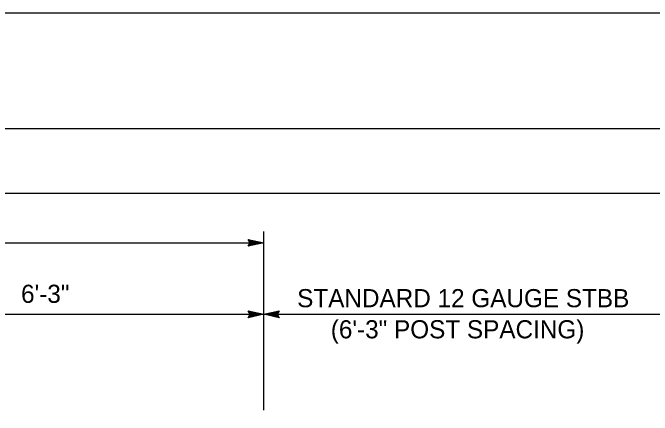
# Model space of a CAD drawing. Extents: x -894 to 866, y -476 to 714.
# Drawn here: x -99.5 to 146.8, y 558.4 to 713.6 of the extents above; entities that cross this region are included whole.
import ezdxf

# ---------------------------------------------------------------- set-up
doc = ezdxf.new("R2010")
doc.units = 0
for name, color, linetype in [('10 Sheet Format', 7, 'Continuous'), ('56 Stage 3 Anno', 7, 'Continuous'), ('57 Undefined', 7, 'Continuous')]:
    doc.layers.add(name, color=color, linetype=linetype)

msp = doc.modelspace()

# ---------------------------------------------------------------- linework, layer by layer
at = {"layer": '10 Sheet Format'}
msp.add_line((-813.45, 643.96), (811.55, 643.96), dxfattribs=at)
for points in [[(-894.04, 713.56), (865.96, 713.56), (865.96, -476.44), (-894.04, -476.44)], [(-863.43, 668.96), (836.57, 668.96), (836.57, -431.04), (-863.43, -431.04)], [(-863.43, 668.96), (836.57, 668.96), (836.57, -431.04), (-863.43, -431.04)]]:
    msp.add_lwpolyline(points, close=True, dxfattribs=at)
at = {"layer": '56 Stage 3 Anno'}
for p, q in [((-2.83, 560.32), (-2.83, 629.27)), ((-8.03, 624.85), (-8.83, 626.19)), ((-8.83, 626.19), (-8.83, 626.19)), ((-8.83, 626.19), (-2.83, 624.85)), ((-8.62, 625.83), (-4.21, 624.85)), ((-627.75, 624.85), (-2.83, 624.85)), ((-2.83, 624.85), (-8.83, 623.52)), ((-8.83, 623.52), (-8.03, 624.85)), ((-8.83, 623.52), (-8.83, 623.52)), ((-4.22, 624.84), (-8.6, 623.88)), ((-5.6, 624.85), (-8.42, 624.22)), ((-8.38, 625.47), (-5.6, 624.85)), ((-8.21, 625.13), (-6.98, 624.85)), ((-6.98, 624.85), (-8.19, 624.58)), ((-2.83, 624.85), (-2.83, 624.85)), ((-8.03, 597.29), (-8.83, 598.63)), ((-8.83, 598.63), (-8.83, 598.63)), ((-8.83, 598.63), (-2.83, 597.29)), ((-2.83, 597.29), (3.17, 598.62)), ((3.17, 598.62), (2.37, 597.29)), ((3.17, 598.62), (3.17, 598.62)), ((-159, 597.29), (-2.83, 597.29)), ((-2.83, 597.29), (-8.83, 595.96)), ((-8.83, 595.96), (-8.03, 597.29)), ((-8.62, 598.27), (-4.21, 597.29)), ((-4.22, 597.29), (-8.6, 596.32)), ((-5.6, 597.29), (-8.42, 596.67)), ((-8.38, 597.91), (-5.6, 597.29)), ((-8.21, 597.57), (-6.98, 597.29)), ((-6.98, 597.29), (-8.19, 597.02)), ((-2.83, 597.29), (164.98, 597.29)), ((-2.83, 597.29), (-2.83, 597.29)), ((3.17, 595.95), (-2.83, 597.29)), ((-2.83, 597.29), (-2.83, 597.29)), ((2.95, 596.31), (-1.45, 597.29)), ((-1.44, 597.29), (2.93, 598.26)), ((-0.07, 597.29), (2.76, 597.91)), ((2.72, 596.67), (-0.07, 597.29)), ((1.31, 597.29), (2.52, 597.55)), ((2.54, 597.01), (1.31, 597.29)), ((2.37, 597.29), (3.17, 595.95)), ((-8.83, 595.96), (-8.83, 595.96)), ((3.17, 595.95), (3.17, 595.95))]:
    msp.add_line(p, q, dxfattribs=at)

# ---------------------------------------------------------------- texts
at = {"layer": '57 Undefined'}
for s, p in [('6\'-3"', (-96.32, 601.7)), ('STANDARD 12 GAUGE STBB', (10.04, 600.02)), ('(6\'-3" POST SPACING)', (23, 588.02))]:
    msp.add_text(s, height=7, dxfattribs=at).set_placement(p)

doc.saveas('drawing.dxf')
